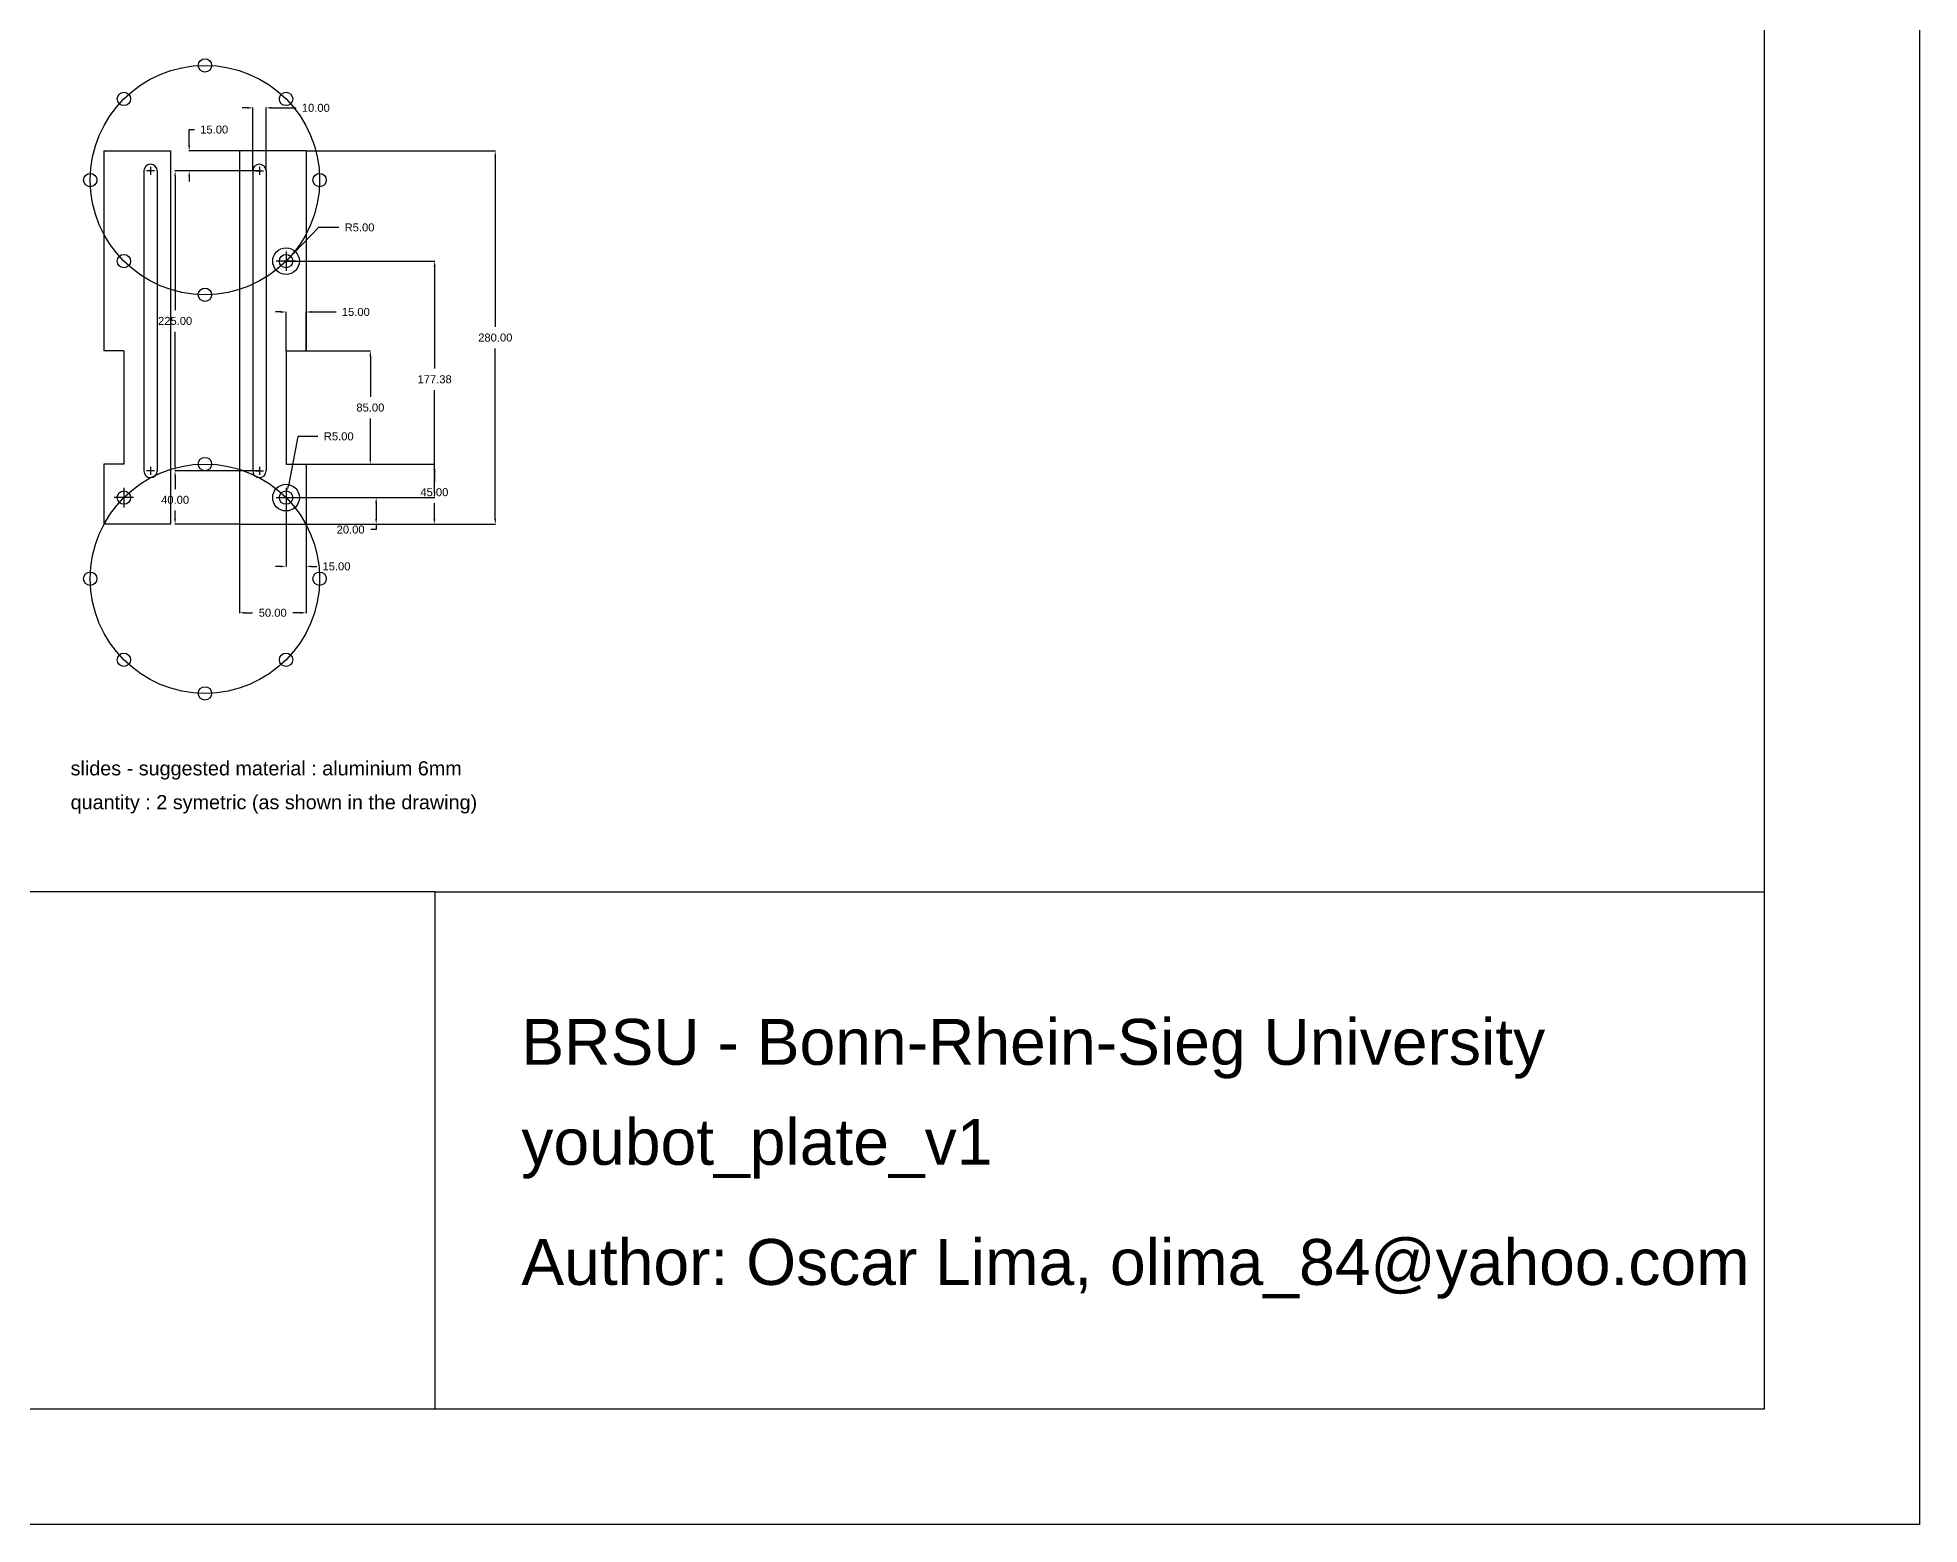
# Model space of a CAD drawing. Header units: inches. Extents: x 283 to 2797, y 234 to 2130.
# Drawn here: x 1386 to 2797, y 234 to 1349 of the extents above; entities that cross this region are included whole.
import ezdxf

# ---------------------------------------------------------------- set-up
doc = ezdxf.new("R2010")
doc.units = ezdxf.units.IN
doc.header["$MEASUREMENT"] = 0
for name, color, linetype in [('auxiliar', 3, 'Continuous'), ('dimensions', 6, 'Continuous'), ('left_slide', 2, 'Continuous'), ('right_slide', 2, 'Continuous'), ('text', 7, 'Continuous'), ('yb_holes', 4, 'Continuous')]:
    doc.layers.add(name, color=color, linetype=linetype)
doc.styles.get("Standard").update_dxf_attribs({"font": 'Arial Regular.ttf'})
doc.dimstyles.new('youbot_mm', dxfattribs={"dimtxt": 6, "dimasz": 4, "dimexe": 0.18, "dimexo": 0.0625, "dimgap": 5, "dimtad": 0, "dimtih": 1, "dimtoh": 1, "dimzin": 0, "dimdsep": 46, "dimtxsty": 'Standard', "dimcen": 0.09, "dimadec": 0, "dimazin": 0, "dimtfac": 1, "dimtofl": 0, "dimtmove": 0, "dimatfit": 3, "dimfxl": 1, "dimtolj": 1, "dimtzin": 0, "dimarcsym": 0})

# ---------------------------------------------------------------- blocks, each defined once
blk = doc.blocks.new('*D15')
at = {"layer": 'Defpoints', "color": 0, "transparency": 16777216}
for p in [(1587, 1263.7), (1587, 983.7), (1728.9, 983.7)]:
    blk.add_point(p, dxfattribs=at)
at = {"layer": 'dimensions', "color": 0, "lineweight": -2, "transparency": 16777216}
for p, q in [((1587, 1263.7), (1729, 1263.7)), ((1728.9, 1259.7), (1728.9, 1131.7)), ((1728.9, 987.7), (1728.9, 1115.6)), ((1587, 983.7), (1729, 983.7))]:
    blk.add_line(p, q, dxfattribs=at)
at = {"layer": 'dimensions', "color": 0, "transparency": 16777216}
for points in [[(1728.2, 1259.7), (1729.5, 1259.7), (1728.9, 1263.7)], [(1728.2, 987.7), (1729.5, 987.7), (1728.9, 983.7)]]:
    blk.add_solid(points, dxfattribs=at)
at = {"layer": 'dimensions', "color": 0, "transparency": 16777216, "insert": (1728.9, 1123.7), "char_height": 6, "attachment_point": 5}
blk.add_mtext('\\A1;280.00', dxfattribs=at)
blk = doc.blocks.new('*D16')
at = {"layer": 'Defpoints', "color": 0, "transparency": 16777216}
for p in [(1587, 1113.7), (1587, 1028.7), (1635.2, 1028.7)]:
    blk.add_point(p, dxfattribs=at)
at = {"layer": 'dimensions', "color": 0, "lineweight": -2, "transparency": 16777216}
for p, q in [((1587, 1113.7), (1635.3, 1113.7)), ((1635.2, 1109.7), (1635.2, 1079.2)), ((1635.2, 1032.7), (1635.2, 1063.1)), ((1587, 1028.7), (1635.3, 1028.7))]:
    blk.add_line(p, q, dxfattribs=at)
at = {"layer": 'dimensions', "color": 0, "transparency": 16777216}
for points in [[(1634.5, 1109.7), (1635.8, 1109.7), (1635.2, 1113.7)], [(1634.5, 1032.7), (1635.8, 1032.7), (1635.2, 1028.7)]]:
    blk.add_solid(points, dxfattribs=at)
at = {"layer": 'dimensions', "color": 0, "transparency": 16777216, "insert": (1635.2, 1071.2), "char_height": 6, "attachment_point": 5}
blk.add_mtext('\\A1;85.00', dxfattribs=at)
blk = doc.blocks.new('*D17')
at = {"layer": 'Defpoints', "color": 0, "transparency": 16777216}
for p in [(1537, 983.7), (1587, 983.7), (1587, 917.3)]:
    blk.add_point(p, dxfattribs=at)
at = {"layer": 'dimensions', "color": 0, "lineweight": -2, "transparency": 16777216}
for p, q in [((1537, 983.6), (1537, 917.1)), ((1587, 983.6), (1587, 917.1)), ((1541, 917.3), (1546.9, 917.3)), ((1583, 917.3), (1577, 917.3))]:
    blk.add_line(p, q, dxfattribs=at)
at = {"layer": 'dimensions', "color": 0, "transparency": 16777216}
for points in [[(1541, 918), (1541, 916.6), (1537, 917.3)], [(1583, 918), (1583, 916.6), (1587, 917.3)]]:
    blk.add_solid(points, dxfattribs=at)
at = {"layer": 'dimensions', "color": 0, "transparency": 16777216, "insert": (1562, 917.3), "char_height": 6, "attachment_point": 5}
blk.add_mtext('\\A1;50.00', dxfattribs=at)
blk = doc.blocks.new('*D18')
at = {"layer": 'Defpoints', "color": 0, "transparency": 16777216}
for p in [(1572, 1003.7), (1572.9, 1008.6)]:
    blk.add_point(p, dxfattribs=at)
at = {"layer": 'dimensions', "color": 0, "lineweight": -2, "transparency": 16777216}
for p, q in [((1580.7, 1049.6), (1573.7, 1012.5)), ((1595.8, 1049.6), (1580.7, 1049.6)), ((1571.9, 1003.7), (1572.1, 1003.7)), ((1572, 1003.6), (1572, 1003.8))]:
    blk.add_line(p, q, dxfattribs=at)
at = {"layer": 'dimensions', "color": 0, "transparency": 16777216}
blk.add_solid([(1573, 1012.6), (1574.3, 1012.4), (1572.9, 1008.6)], dxfattribs=at)
at = {"layer": 'dimensions', "color": 0, "transparency": 16777216, "insert": (1611.5, 1049.6), "char_height": 6, "attachment_point": 5}
blk.add_mtext('\\A1;R5.00', dxfattribs=at)
blk = doc.blocks.new('*D19')
at = {"layer": 'Defpoints', "color": 0, "transparency": 16777216}
for p in [(1572, 1181), (1575.5, 1184.6)]:
    blk.add_point(p, dxfattribs=at)
at = {"layer": 'dimensions', "color": 0, "lineweight": -2, "transparency": 16777216}
for p, q in [((1596.4, 1206.3), (1578.2, 1187.5)), ((1611.5, 1206.3), (1596.4, 1206.3)), ((1571.9, 1181), (1572.1, 1181)), ((1572, 1181), (1572, 1181.1))]:
    blk.add_line(p, q, dxfattribs=at)
at = {"layer": 'dimensions', "color": 0, "transparency": 16777216}
blk.add_solid([(1577.8, 1188), (1578.7, 1187.1), (1575.5, 1184.6)], dxfattribs=at)
at = {"layer": 'dimensions', "color": 0, "transparency": 16777216, "insert": (1627.1, 1206.3), "char_height": 6, "attachment_point": 5}
blk.add_mtext('\\A1;R5.00', dxfattribs=at)
blk = doc.blocks.new('*D20')
at = {"layer": 'Defpoints', "color": 0, "transparency": 16777216}
for p in [(1587, 1028.7), (1587, 983.7), (1683.2, 983.7)]:
    blk.add_point(p, dxfattribs=at)
at = {"layer": 'dimensions', "color": 0, "lineweight": -2, "transparency": 16777216}
for p, q in [((1587, 1028.7), (1683.4, 1028.7)), ((1683.2, 1024.7), (1683.2, 1015.7)), ((1683.2, 987.7), (1683.2, 999.6)), ((1587, 983.7), (1683.4, 983.7))]:
    blk.add_line(p, q, dxfattribs=at)
at = {"layer": 'dimensions', "color": 0, "transparency": 16777216}
for points in [[(1682.5, 1024.7), (1683.9, 1024.7), (1683.2, 1028.7)], [(1682.5, 987.7), (1683.9, 987.7), (1683.2, 983.7)]]:
    blk.add_solid(points, dxfattribs=at)
at = {"layer": 'dimensions', "color": 0, "transparency": 16777216, "insert": (1683.2, 1007.7), "char_height": 6, "attachment_point": 5}
blk.add_mtext('\\A1;45.00', dxfattribs=at)
blk = doc.blocks.new('*D21')
at = {"layer": 'Defpoints', "color": 0, "transparency": 16777216}
for p in [(1572, 1142.9), (1572, 1113.7), (1587, 1113.7)]:
    blk.add_point(p, dxfattribs=at)
at = {"layer": 'dimensions', "color": 0, "lineweight": -2, "transparency": 16777216}
for p, q in [((1572, 1113.7), (1572, 1143.1)), ((1587, 1113.7), (1587, 1143.1)), ((1568, 1142.9), (1564, 1142.9)), ((1591, 1142.9), (1609.5, 1142.9))]:
    blk.add_line(p, q, dxfattribs=at)
at = {"layer": 'dimensions', "color": 0, "transparency": 16777216}
for points in [[(1568, 1143.6), (1568, 1142.2), (1572, 1142.9)], [(1591, 1143.6), (1591, 1142.2), (1587, 1142.9)]]:
    blk.add_solid(points, dxfattribs=at)
at = {"layer": 'dimensions', "color": 0, "transparency": 16777216, "insert": (1624.3, 1142.9), "char_height": 6, "attachment_point": 5}
blk.add_mtext('\\A1;15.00', dxfattribs=at)
blk = doc.blocks.new('*D22')
at = {"layer": 'Defpoints', "color": 0, "transparency": 16777216}
for p in [(1552, 1248.7), (1488.8, 1023.7), (1552, 1023.7)]:
    blk.add_point(p, dxfattribs=at)
at = {"layer": 'dimensions', "color": 0, "lineweight": -2, "transparency": 16777216}
for p, q in [((1551.9, 1248.7), (1488.6, 1248.7)), ((1488.8, 1244.7), (1488.8, 1144.2)), ((1488.8, 1027.7), (1488.8, 1128.1)), ((1551.9, 1023.7), (1488.6, 1023.7))]:
    blk.add_line(p, q, dxfattribs=at)
at = {"layer": 'dimensions', "color": 0, "transparency": 16777216}
for points in [[(1488.1, 1244.7), (1489.4, 1244.7), (1488.8, 1248.7)], [(1488.1, 1027.7), (1489.4, 1027.7), (1488.8, 1023.7)]]:
    blk.add_solid(points, dxfattribs=at)
at = {"layer": 'dimensions', "color": 0, "transparency": 16777216, "insert": (1488.8, 1136.2), "char_height": 6, "attachment_point": 5}
blk.add_mtext('\\A1;225.00', dxfattribs=at)
blk = doc.blocks.new('*D23')
at = {"layer": 'Defpoints', "color": 0, "transparency": 16777216}
for p in [(1551.9, 1023.7), (1488.8, 983.7), (1537, 983.7)]:
    blk.add_point(p, dxfattribs=at)
at = {"layer": 'dimensions', "color": 0, "lineweight": -2, "transparency": 16777216}
for p, q in [((1551.9, 1023.7), (1488.6, 1023.7)), ((1488.8, 1019.7), (1488.8, 1010)), ((1488.8, 987.7), (1488.8, 993.9)), ((1536.9, 983.7), (1488.6, 983.7))]:
    blk.add_line(p, q, dxfattribs=at)
at = {"layer": 'dimensions', "color": 0, "transparency": 16777216}
for points in [[(1488.1, 1019.7), (1489.4, 1019.7), (1488.8, 1023.7)], [(1488.1, 987.7), (1489.4, 987.7), (1488.8, 983.7)]]:
    blk.add_solid(points, dxfattribs=at)
at = {"layer": 'dimensions', "color": 0, "transparency": 16777216, "insert": (1488.8, 1002), "char_height": 6, "attachment_point": 5}
blk.add_mtext('\\A1;40.00', dxfattribs=at)
blk = doc.blocks.new('*D24')
at = {"layer": 'Defpoints', "color": 0, "transparency": 16777216}
for p in [(1499.3, 1263.7), (1537, 1263.7), (1552, 1248.7)]:
    blk.add_point(p, dxfattribs=at)
at = {"layer": 'dimensions', "color": 0, "lineweight": -2, "transparency": 16777216}
for p, q in [((1499.3, 1267.7), (1499.3, 1279.7)), ((1499.3, 1279.7), (1503.3, 1279.7)), ((1536.9, 1263.7), (1499.1, 1263.7)), ((1551.9, 1248.7), (1499.1, 1248.7)), ((1499.3, 1244.7), (1499.3, 1240.7))]:
    blk.add_line(p, q, dxfattribs=at)
at = {"layer": 'dimensions', "color": 0, "transparency": 16777216}
for points in [[(1498.7, 1267.7), (1500, 1267.7), (1499.3, 1263.7)], [(1498.7, 1244.7), (1500, 1244.7), (1499.3, 1248.7)]]:
    blk.add_solid(points, dxfattribs=at)
at = {"layer": 'dimensions', "color": 0, "transparency": 16777216, "insert": (1518.1, 1279.7), "char_height": 6, "attachment_point": 5}
blk.add_mtext('\\A1;15.00', dxfattribs=at)
blk = doc.blocks.new('*D25')
at = {"layer": 'Defpoints', "color": 0, "transparency": 16777216}
for p in [(1547, 1296), (1547, 1248.7), (1557, 1248.7)]:
    blk.add_point(p, dxfattribs=at)
at = {"layer": 'dimensions', "color": 0, "lineweight": -2, "transparency": 16777216}
for p, q in [((1543, 1296), (1539, 1296)), ((1547, 1248.7), (1547, 1296.2)), ((1557, 1248.7), (1557, 1296.2)), ((1561, 1296), (1579.5, 1296))]:
    blk.add_line(p, q, dxfattribs=at)
at = {"layer": 'dimensions', "color": 0, "transparency": 16777216}
for points in [[(1543, 1296.7), (1543, 1295.3), (1547, 1296)], [(1561, 1296.7), (1561, 1295.3), (1557, 1296)]]:
    blk.add_solid(points, dxfattribs=at)
at = {"layer": 'dimensions', "color": 0, "transparency": 16777216, "insert": (1594.3, 1296), "char_height": 6, "attachment_point": 5}
blk.add_mtext('\\A1;10.00', dxfattribs=at)
blk = doc.blocks.new('*D26')
at = {"layer": 'Defpoints', "color": 0, "transparency": 16777216}
for p in [(1572, 1003.6), (1587, 983.7), (1587, 952.1)]:
    blk.add_point(p, dxfattribs=at)
at = {"layer": 'dimensions', "color": 0, "lineweight": -2, "transparency": 16777216}
for p, q in [((1572, 1003.5), (1572, 951.9)), ((1587, 983.6), (1587, 951.9)), ((1568, 952.1), (1564, 952.1)), ((1591, 952.1), (1595, 952.1))]:
    blk.add_line(p, q, dxfattribs=at)
at = {"layer": 'dimensions', "color": 0, "transparency": 16777216}
for points in [[(1568, 952.7), (1568, 951.4), (1572, 952.1)], [(1591, 952.7), (1591, 951.4), (1587, 952.1)]]:
    blk.add_solid(points, dxfattribs=at)
at = {"layer": 'dimensions', "color": 0, "transparency": 16777216, "insert": (1609.8, 952.1), "char_height": 6, "attachment_point": 5}
blk.add_mtext('\\A1;15.00', dxfattribs=at)
blk = doc.blocks.new('*D27')
at = {"layer": 'Defpoints', "color": 0, "transparency": 16777216}
for p in [(1572, 1003.7), (1587, 983.7), (1639.6, 983.7)]:
    blk.add_point(p, dxfattribs=at)
at = {"layer": 'dimensions', "color": 0, "lineweight": -2, "transparency": 16777216}
for p, q in [((1572, 1003.7), (1639.7, 1003.7)), ((1639.6, 999.7), (1639.6, 987.7)), ((1587, 983.7), (1639.7, 983.7)), ((1639.6, 979.7), (1635.6, 979.7)), ((1639.6, 983.7), (1639.6, 979.7))]:
    blk.add_line(p, q, dxfattribs=at)
at = {"layer": 'dimensions', "color": 0, "transparency": 16777216}
for points in [[(1638.9, 999.7), (1640.2, 999.7), (1639.6, 1003.7)], [(1638.9, 987.7), (1640.2, 987.7), (1639.6, 983.7)]]:
    blk.add_solid(points, dxfattribs=at)
at = {"layer": 'dimensions', "color": 0, "transparency": 16777216, "insert": (1620.4, 979.7), "char_height": 6, "attachment_point": 5}
blk.add_mtext('\\A1;20.00', dxfattribs=at)
blk = doc.blocks.new('*D28')
at = {"layer": 'Defpoints', "color": 0, "transparency": 16777216}
for p in [(1572, 1181), (1572, 1003.7), (1683.4, 1003.7)]:
    blk.add_point(p, dxfattribs=at)
at = {"layer": 'dimensions', "color": 0, "lineweight": -2, "transparency": 16777216}
for p, q in [((1572, 1181), (1683.6, 1181)), ((1683.4, 1177), (1683.4, 1100.4)), ((1683.4, 1007.7), (1683.4, 1084.3)), ((1572, 1003.7), (1683.6, 1003.7))]:
    blk.add_line(p, q, dxfattribs=at)
at = {"layer": 'dimensions', "color": 0, "transparency": 16777216}
for points in [[(1682.7, 1177), (1684.1, 1177), (1683.4, 1181)], [(1682.7, 1007.7), (1684.1, 1007.7), (1683.4, 1003.7)]]:
    blk.add_solid(points, dxfattribs=at)
at = {"layer": 'dimensions', "color": 0, "transparency": 16777216, "insert": (1683.4, 1092.4), "char_height": 6, "attachment_point": 5}
blk.add_mtext('\\A1;177.38', dxfattribs=at)

msp = doc.modelspace()

# ---------------------------------------------------------------- linework, layer by layer
for q in [(1084.481, 708.076), (2680.385, 708.076), (1683.673, 319.931)]:
    msp.add_line((1683.673, 708.076), q)
for points in [[(283.359, 2129.622), (2796.895, 2129.622), (2796.895, 233.583), (283.359, 233.583)], [(395.352, 2043.603), (2680.385, 2043.603), (2680.385, 319.931), (395.352, 319.931)]]:
    msp.add_lwpolyline(points, close=True)
at = {"layer": 'auxiliar'}
for p, q in [((1473.355, 1248.665), (1467.355, 1248.665)), ((1470.355, 1251.665), (1470.355, 1245.665)), ((1548.977, 1248.665), (1554.977, 1248.665)), ((1551.977, 1251.665), (1551.977, 1245.665)), ((1571.977, 1188.331), (1571.977, 1173.755)), ((1579.265, 1181.043), (1564.689, 1181.043)), ((1473.355, 1023.665), (1467.355, 1023.665)), ((1470.355, 1026.665), (1470.355, 1020.665)), ((1548.977, 1023.665), (1554.977, 1023.665)), ((1551.977, 1026.665), (1551.977, 1020.665)), ((1457.643, 1003.665), (1443.067, 1003.665)), ((1450.355, 1010.953), (1450.355, 996.377)), ((1564.689, 1003.665), (1579.265, 1003.665)), ((1571.977, 1010.953), (1571.977, 996.377))]:
    msp.add_line(p, q, dxfattribs=at)
at = {"layer": 'dimensions'}
for p, q in [((1428.697, 1253.665), (1428.697, 1253.665)), ((1551.977, 1253.665), (1551.977, 1253.665))]:
    msp.add_line(p, q, dxfattribs=at)
at = {"layer": 'left_slide'}
for p, q in [((1435.355, 1263.665), (1435.355, 1113.665)), ((1435.355, 1263.665), (1485.355, 1263.665)), ((1485.355, 1263.665), (1485.355, 983.665)), ((1465.355, 1248.665), (1465.355, 1023.665)), ((1475.355, 1248.665), (1475.355, 1023.665)), ((1450.355, 1113.665), (1435.355, 1113.665)), ((1450.355, 1113.665), (1450.355, 1028.665)), ((1435.355, 1028.665), (1435.355, 983.665)), ((1450.355, 1028.665), (1435.355, 1028.665)), ((1485.355, 983.665), (1435.355, 983.665))]:
    msp.add_line(p, q, dxfattribs=at)
for centre in [(1450.355, 1181.043), (1450.355, 1003.665)]:
    msp.add_circle(centre, 5, dxfattribs=at)
for centre, start, end in [((1470.355, 1248.665), 0, 180), ((1470.355, 1023.665), 180, 0)]:
    msp.add_arc(centre, 5, start, end, dxfattribs=at)
at = {"layer": 'right_slide'}
for p, q in [((1536.977, 1263.665), (1536.977, 983.665)), ((1586.977, 1263.665), (1536.977, 1263.665)), ((1586.977, 1263.665), (1586.977, 1113.665)), ((1546.977, 1248.665), (1546.977, 1023.665)), ((1556.977, 1248.665), (1556.977, 1023.665)), ((1571.977, 1113.665), (1571.977, 1028.665)), ((1571.977, 1113.665), (1586.977, 1113.665)), ((1571.977, 1028.665), (1586.977, 1028.665)), ((1586.977, 1028.665), (1586.977, 983.665)), ((1536.977, 983.665), (1586.977, 983.665))]:
    msp.add_line(p, q, dxfattribs=at)
for centre in [(1571.977, 1181.043), (1571.977, 1003.665)]:
    msp.add_circle(centre, 5, dxfattribs=at)
for centre, start, end in [((1551.977, 1248.665), 0, 180), ((1551.977, 1023.665), 180, 0)]:
    msp.add_arc(centre, 5, start, end, dxfattribs=at)
at = {"layer": 'yb_holes'}
for centre, radius in [((1511.166, 1241.854), 86), ((1511.166, 1327.854), 5), ((1450.355, 1302.665), 5), ((1571.977, 1302.665), 5), ((1425.166, 1241.854), 5), ((1597.166, 1241.854), 5), ((1571.977, 1181.043), 10), ((1511.166, 1155.854), 5), ((1511.166, 1028.854), 5), ((1511.166, 942.854), 86), ((1571.977, 1003.665), 10), ((1425.166, 942.854), 5), ((1597.166, 942.854), 5), ((1450.355, 882.043), 5), ((1571.977, 882.043), 5), ((1511.166, 856.854), 5)]:
    msp.add_circle(centre, radius, dxfattribs=at)

# ---------------------------------------------------------------- texts
at = {"layer": 'text'}
for s, height, p in [('slides - suggested material : aluminium 6mm', 10.61403, (1410.403, 795.343)), ('quantity : 2 symetric (as shown in the drawing)', 10.61403, (1410.403, 769.943)), ('BRSU - Bonn-Rhein-Sieg University', 34.46348, (1748.449, 578.25)), ('youbot_plate_v1', 34.46348, (1748.449, 503.252)), ('Author: Oscar Lima, olima_84@yahoo.com', 34.46348, (1748.449, 413.149))]:
    msp.add_text(s, height=height, dxfattribs=at).set_placement(p)

# ---------------------------------------------------------------- dimensions: what is measured, and where the dimension line sits
at = {"layer": 'dimensions'}
for base, p1, p2, picture, middle in [((1546.977, 1295.986), (1556.977, 1248.665), (1546.977, 1248.665), '*D25', (1594.348, 1295.986)), ((1571.977, 1142.908), (1586.977, 1113.665), (1571.977, 1113.665), '*D21', (1624.348, 1142.908)), ((1586.977, 917.315), (1536.977, 983.665), (1586.977, 983.665), '*D17', (1561.977, 917.315))]:
    dim = msp.add_linear_dim(base=base, p1=p1, p2=p2, dimstyle='youbot_mm', dxfattribs=at)
    dim.commit()
    dim.dimension.update_dxf_attribs({"geometry": picture, "text_midpoint": middle, "dimtype": 160})
for base, p1, p2, picture, middle in [((1499.326, 1263.665), (1551.977, 1248.665), (1536.977, 1263.665), '*D24', (1518.149, 1279.665)), ((1728.863, 983.665), (1586.977, 1263.665), (1586.977, 983.665), '*D15', (1728.863, 1123.665)), ((1488.778, 983.665), (1551.915, 1023.665), (1536.977, 983.665), '*D23', (1488.778, 1001.984)), ((1683.206, 983.665), (1586.977, 1028.665), (1586.977, 983.665), '*D20', (1683.206, 1007.687))]:
    dim = msp.add_linear_dim(base=base, p1=p1, p2=p2, angle=90, dimstyle='youbot_mm', dxfattribs=at)
    dim.commit()
    dim.dimension.update_dxf_attribs({"geometry": picture, "text_midpoint": middle, "dimtype": 160})
for base, p1, p2, picture, middle in [((1488.778, 1023.665), (1551.977, 1248.665), (1551.977, 1023.665), '*D22', (1488.778, 1136.165)), ((1683.386, 1003.665), (1571.977, 1181.043), (1571.977, 1003.665), '*D28', (1683.386, 1092.354)), ((1635.167, 1028.665), (1586.977, 1113.665), (1586.977, 1028.665), '*D16', (1635.167, 1071.165)), ((1639.558, 983.665), (1571.977, 1003.665), (1586.977, 983.665), '*D27', (1620.367, 979.665))]:
    dim = msp.add_linear_dim(base=base, p1=p1, p2=p2, angle=90, dimstyle='youbot_mm', dxfattribs=at)
    dim.commit()
    dim.dimension.update_dxf_attribs({"geometry": picture, "text_midpoint": middle})
for center, mpoint, picture, middle in [((1571.977, 1181.043), (1575.451, 1184.639), '*D19', (1627.114, 1206.299)), ((1571.977, 1003.665), (1572.913, 1008.577), '*D18', (1611.458, 1049.573))]:
    dim = msp.add_radius_dim(center=center, mpoint=mpoint, dimstyle='youbot_mm', dxfattribs=at)
    dim.commit()
    dim.dimension.update_dxf_attribs({"geometry": picture, "text_midpoint": middle, "dimtype": 164})
dim = msp.add_linear_dim(base=(1586.977, 952.063), p1=(1571.977, 1003.575), p2=(1586.977, 983.665), dimstyle='youbot_mm', dxfattribs=at)
dim.commit()
dim.dimension.update_dxf_attribs({"geometry": '*D26', "text_midpoint": (1609.8, 952.063)})

doc.saveas('drawing.dxf')
